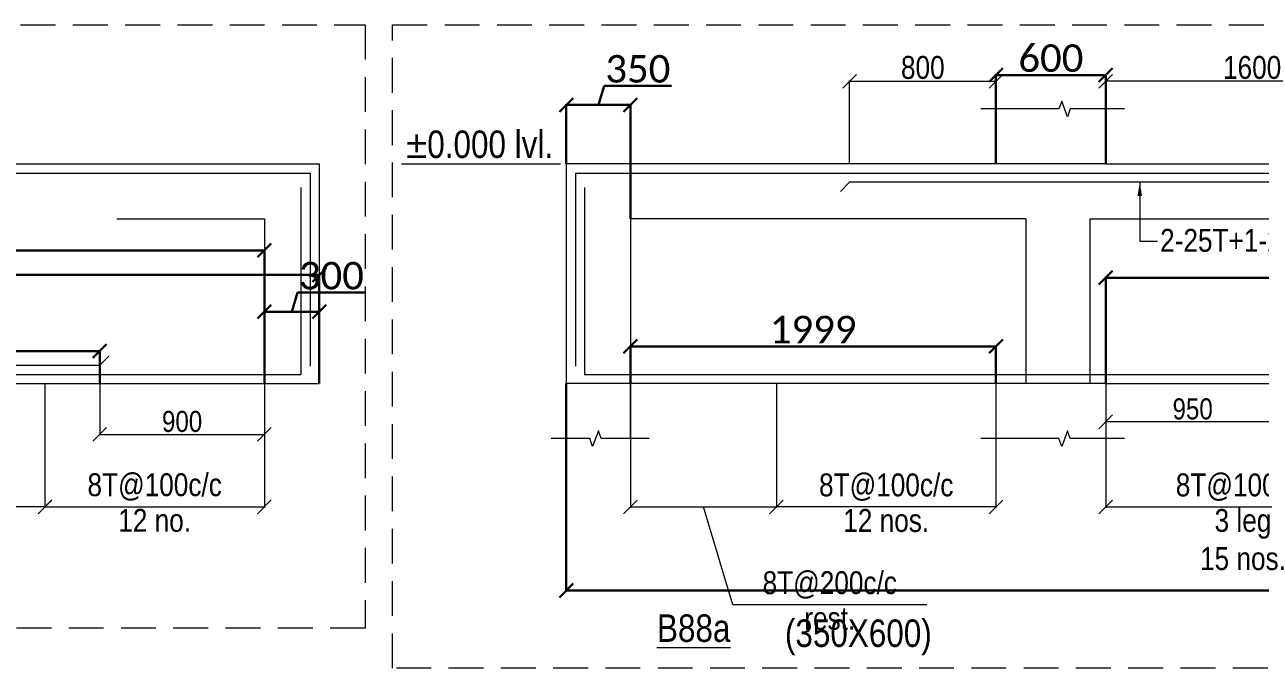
# Model space of a CAD drawing. Header units: millimetres. Extents: x 1112055 to 3390982, y -148532 to 766891.
# Drawn here: x 2982946 to 2996453, y -22333 to -15305 of the extents above; entities that cross this region are included whole.
import ezdxf
from ezdxf.enums import TextEntityAlignment as Align

# ---------------------------------------------------------------- set-up
doc = ezdxf.new("R2010")
doc.units = ezdxf.units.MM
doc.header["$PDMODE"] = 35
doc.header["$PDSIZE"] = -25
doc.linetypes.add('Hidden', pattern=[9.525, 6.35, -3.175])
for name, color, linetype, lineweight in [('B BEAM', 148, 'Continuous', 13), ('B BEAM IN LINE', 250, 'Continuous', 0), ('B STEEL', 34, 'Continuous', 15), ('B STEEL DIM', 216, 'Continuous', 13), ('B STEEL TEXT', 7, 'Continuous', 15), ('B STIRRUPS', 139, 'Continuous', 13), ('B-BEAM DOT', 251, 'Hidden', 9), ('B-BEAM NO', 215, 'Continuous', 18), ('B-COL', 1, 'Continuous', 35)]:
    doc.layers.add(name, color=color, linetype=linetype, lineweight=lineweight)
doc.layers.add('LEVEL-PLAN', color=12, linetype='Continuous')
doc.styles.add('Cali', font='calibri.ttf')
doc.styles.add('SWINC', font='swissc.ttf')
doc.dimstyles.new('BHOOMI', dxfattribs={"dimtxt": 230, "dimasz": 150, "dimexe": 10, "dimexo": 0, "dimgap": 25, "dimtad": 1, "dimdec": 0, "dimzin": 0, "dimdsep": 46, "dimtxsty": 'SWINC', "dimblk": 'OBLIQUE', "dimcen": 0.09, "dimclrd": 250, "dimclre": 250, "dimclrt": 256, "dimaunit": 1, "dimadec": 3, "dimazin": 0, "dimtfac": 1, "dimtdec": 0, "dimtofl": 0, "dimtmove": 1, "dimatfit": 3, "dimfxl": 100, "dimtolj": 1, "dimtzin": 0, "dimlwd": 9, "dimlwe": 5, "dimarcsym": 0})

# ---------------------------------------------------------------- blocks, each defined once
blk = doc.blocks.new('_Oblique')
at = {"color": 0, "linetype": 'ByBlock', "lineweight": -2}
blk.add_line((-0.5, -0.5), (0.5, 0.5), dxfattribs=at)
blk = doc.blocks.new('*D5912')
at = {"layer": 'B STIRRUPS', "color": 250, "lineweight": 0, "transparency": 16777216}
for p, q in [((2972066, -19225), (2972066, -20581)), ((2983167, -19225), (2983167, -20581)), ((2983167, -20571), (2972066, -20571))]:
    blk.add_line(p, q, dxfattribs=at)
at = {"layer": 'Defpoints', "color": 0, "lineweight": 40, "transparency": 16777216}
for p in [(2972066, -19225), (2983167, -19225), (2972066, -20571)]:
    blk.add_point(p, dxfattribs=at)
at = {"layer": 'B STIRRUPS', "color": 250, "lineweight": 0, "transparency": 16777216, "xscale": 150, "yscale": 150, "zscale": 150, "rotation": 180}
blk.add_blockref('_Oblique', (2972066, -20571), dxfattribs=at)
at = {"layer": 'B STIRRUPS', "color": 250, "lineweight": 0, "transparency": 16777216, "xscale": 150, "yscale": 150, "zscale": 150}
blk.add_blockref('_Oblique', (2983167, -20571), dxfattribs=at)
at = {"layer": 'B STIRRUPS', "transparency": 16777216, "char_height": 250, "attachment_point": 5, "style": 'SWINC'}
for s, insert in [('\\A1;10T@150c/c', (2977617, -20356)), ('rest.', (2977617, -20721))]:
    blk.add_mtext(s, dxfattribs=dict(at, insert=insert))
blk = doc.blocks.new('*D5913')
at = {"layer": 'B STEEL DIM', "lineweight": 5, "transparency": 16777216}
for p, q in [((2983767, -19024), (2983767, -19789)), ((2985567, -19224), (2985567, -19789))]:
    blk.add_line(p, q, dxfattribs=at)
at = {"layer": 'B STEEL DIM', "lineweight": 9, "transparency": 16777216}
blk.add_line((2983767, -19779), (2985567, -19779), dxfattribs=at)
at = {"layer": 'Defpoints', "color": 0, "lineweight": 40, "transparency": 16777216}
for p in [(2983767, -19024), (2985567, -19224), (2985567, -19779)]:
    blk.add_point(p, dxfattribs=at)
at = {"layer": 'B STEEL DIM', "lineweight": 9, "transparency": 16777216, "xscale": 150, "yscale": 150, "zscale": 150, "rotation": 180}
blk.add_blockref('_Oblique', (2983767, -19779), dxfattribs=at)
at = {"layer": 'B STEEL DIM', "lineweight": 9, "transparency": 16777216, "xscale": 150, "yscale": 150, "zscale": 150}
blk.add_blockref('_Oblique', (2985567, -19779), dxfattribs=at)
at = {"layer": 'B STEEL DIM', "transparency": 16777216, "insert": (2984667, -19639), "char_height": 230, "attachment_point": 5, "style": 'SWINC'}
blk.add_mtext('\\A1;900', dxfattribs=at)
blk = doc.blocks.new('*D5917')
at = {"layer": 'B STIRRUPS', "color": 250, "lineweight": 0, "transparency": 16777216}
for p, q in [((2983167, -19223), (2983167, -20580)), ((2985567, -19224), (2985567, -20580)), ((2983167, -20570), (2985567, -20570))]:
    blk.add_line(p, q, dxfattribs=at)
at = {"layer": 'Defpoints', "color": 0, "lineweight": 40, "transparency": 16777216}
for p in [(2983167, -19223), (2985567, -19224), (2985567, -20570)]:
    blk.add_point(p, dxfattribs=at)
at = {"layer": 'B STIRRUPS', "color": 250, "lineweight": 0, "transparency": 16777216, "xscale": 150, "yscale": 150, "zscale": 150, "rotation": 180}
blk.add_blockref('_Oblique', (2983167, -20570), dxfattribs=at)
at = {"layer": 'B STIRRUPS', "color": 250, "lineweight": 0, "transparency": 16777216, "xscale": 150, "yscale": 150, "zscale": 150}
blk.add_blockref('_Oblique', (2985567, -20570), dxfattribs=at)
at = {"layer": 'B STIRRUPS', "transparency": 16777216, "char_height": 250, "attachment_point": 5, "style": 'SWINC'}
for s, insert in [('\\A1;8T@100c/c', (2984367, -20354)), ('12 no.', (2984367, -20720))]:
    blk.add_mtext(s, dxfattribs=dict(at, insert=insert))
blk = doc.blocks.new('*D5919')
at = {"layer": 'B STEEL DIM', "lineweight": 5, "transparency": 16777216}
for p, q in [((2994764, -16825), (2994764, -15913)), ((2997964, -16825), (2997964, -15913))]:
    blk.add_line(p, q, dxfattribs=at)
at = {"layer": 'B STEEL DIM', "lineweight": 9, "transparency": 16777216}
blk.add_line((2997964, -15923), (2994764, -15923), dxfattribs=at)
at = {"layer": 'Defpoints', "color": 0, "lineweight": 40, "transparency": 16777216}
for p in [(2994764, -15923), (2994764, -16825), (2997964, -16825)]:
    blk.add_point(p, dxfattribs=at)
at = {"layer": 'B STEEL DIM', "lineweight": 9, "transparency": 16777216, "xscale": 150, "yscale": 150, "zscale": 150, "rotation": 180}
blk.add_blockref('_Oblique', (2994764, -15923), dxfattribs=at)
at = {"layer": 'B STEEL DIM', "lineweight": 9, "transparency": 16777216, "xscale": 150, "yscale": 150, "zscale": 150}
blk.add_blockref('_Oblique', (2997964, -15923), dxfattribs=at)
at = {"layer": 'B STEEL DIM', "transparency": 16777216, "insert": (2996364, -15773), "char_height": 250, "attachment_point": 5, "style": 'SWINC'}
blk.add_mtext('\\A1;1600', dxfattribs=at)
blk = doc.blocks.new('*D5920')
at = {"layer": 'B STEEL DIM', "lineweight": 5, "transparency": 16777216}
for p, q in [((2991964, -16825), (2991964, -15913)), ((2993564, -16825), (2993564, -15913))]:
    blk.add_line(p, q, dxfattribs=at)
at = {"layer": 'B STEEL DIM', "lineweight": 9, "transparency": 16777216}
blk.add_line((2991964, -15923), (2993564, -15923), dxfattribs=at)
at = {"layer": 'Defpoints', "color": 0, "lineweight": 40, "transparency": 16777216}
for p in [(2993564, -15923), (2991964, -16825), (2993564, -16825)]:
    blk.add_point(p, dxfattribs=at)
at = {"layer": 'B STEEL DIM', "lineweight": 9, "transparency": 16777216, "xscale": 150, "yscale": 150, "zscale": 150, "rotation": 180}
blk.add_blockref('_Oblique', (2991964, -15923), dxfattribs=at)
at = {"layer": 'B STEEL DIM', "lineweight": 9, "transparency": 16777216, "xscale": 150, "yscale": 150, "zscale": 150}
blk.add_blockref('_Oblique', (2993564, -15923), dxfattribs=at)
at = {"layer": 'B STEEL DIM', "transparency": 16777216, "insert": (2992764, -15773), "char_height": 250, "attachment_point": 5, "style": 'SWINC'}
blk.add_mtext('\\A1;800', dxfattribs=at)
blk = doc.blocks.new('*D5923')
at = {"layer": 'B STEEL DIM', "lineweight": 5, "transparency": 16777216}
for p, q in [((2996664, -19024), (2996664, -19652)), ((2994764, -19224), (2994764, -19652))]:
    blk.add_line(p, q, dxfattribs=at)
at = {"layer": 'B STEEL DIM', "lineweight": 9, "transparency": 16777216}
blk.add_line((2996664, -19642), (2994764, -19642), dxfattribs=at)
at = {"layer": 'Defpoints', "color": 0, "lineweight": 40, "transparency": 16777216}
for p in [(2996664, -19024), (2994764, -19224), (2994764, -19642)]:
    blk.add_point(p, dxfattribs=at)
at = {"layer": 'B STEEL DIM', "lineweight": 9, "transparency": 16777216, "xscale": 150, "yscale": 150, "zscale": 150, "rotation": 180}
blk.add_blockref('_Oblique', (2994764, -19642), dxfattribs=at)
at = {"layer": 'B STEEL DIM', "lineweight": 9, "transparency": 16777216, "xscale": 150, "yscale": 150, "zscale": 150}
blk.add_blockref('_Oblique', (2996664, -19642), dxfattribs=at)
at = {"layer": 'B STEEL DIM', "transparency": 16777216, "insert": (2995714, -19502), "char_height": 230, "attachment_point": 5, "style": 'SWINC'}
blk.add_mtext('\\A1;950', dxfattribs=at)
blk = doc.blocks.new('*D5925')
at = {"layer": 'B STIRRUPS', "color": 250, "lineweight": 0, "transparency": 16777216}
for p, q in [((2994764, -19225), (2994764, -20581)), ((2997764, -19225), (2997764, -20581)), ((2994764, -20571), (2997764, -20571))]:
    blk.add_line(p, q, dxfattribs=at)
at = {"layer": 'Defpoints', "color": 0, "lineweight": 40, "transparency": 16777216}
for p in [(2994764, -19225), (2997764, -19225), (2997764, -20571)]:
    blk.add_point(p, dxfattribs=at)
at = {"layer": 'B STIRRUPS', "color": 250, "lineweight": 0, "transparency": 16777216, "xscale": 150, "yscale": 150, "zscale": 150, "rotation": 180}
blk.add_blockref('_Oblique', (2994764, -20571), dxfattribs=at)
at = {"layer": 'B STIRRUPS', "color": 250, "lineweight": 0, "transparency": 16777216, "xscale": 150, "yscale": 150, "zscale": 150}
blk.add_blockref('_Oblique', (2997764, -20571), dxfattribs=at)
at = {"layer": 'B STIRRUPS', "transparency": 16777216, "char_height": 250, "attachment_point": 5, "style": 'SWINC'}
for s, insert in [('\\A1;8T@100c/c', (2996264, -20356)), ('3 leg\\P15 nos.', (2996264, -20929))]:
    blk.add_mtext(s, dxfattribs=dict(at, insert=insert))
blk = doc.blocks.new('*D5930')
at = {"layer": 'B STIRRUPS', "color": 250, "lineweight": 0, "transparency": 16777216}
for p, q in [((2989567, -19225), (2989567, -20581)), ((2991164, -19225), (2991164, -20581)), ((2989567, -20571), (2991164, -20571)), ((2990686, -21640), (2990365, -20571)), ((2992808, -21640), (2990686, -21640))]:
    blk.add_line(p, q, dxfattribs=at)
at = {"layer": 'Defpoints', "color": 0, "lineweight": 40, "transparency": 16777216}
for p in [(2989567, -19225), (2991164, -19225), (2991164, -20571)]:
    blk.add_point(p, dxfattribs=at)
at = {"layer": 'B STIRRUPS', "color": 250, "lineweight": 0, "transparency": 16777216, "xscale": 150, "yscale": 150, "zscale": 150, "rotation": 180}
blk.add_blockref('_Oblique', (2989567, -20571), dxfattribs=at)
at = {"layer": 'B STIRRUPS', "color": 250, "lineweight": 0, "transparency": 16777216, "xscale": 150, "yscale": 150, "zscale": 150}
blk.add_blockref('_Oblique', (2991164, -20571), dxfattribs=at)
at = {"layer": 'B STIRRUPS', "transparency": 16777216, "char_height": 250, "attachment_point": 5, "style": 'SWINC'}
for s, insert in [('\\A1;8T@200c/c', (2991747, -21424)), ('rest.', (2991747, -21790))]:
    blk.add_mtext(s, dxfattribs=dict(at, insert=insert))
blk = doc.blocks.new('*D5931')
at = {"layer": 'B STIRRUPS', "color": 250, "lineweight": 0, "transparency": 16777216}
for p, q in [((2991164, -19225), (2991164, -20581)), ((2993564, -19225), (2993564, -20581)), ((2993564, -20571), (2991164, -20571))]:
    blk.add_line(p, q, dxfattribs=at)
at = {"layer": 'Defpoints', "color": 0, "lineweight": 40, "transparency": 16777216}
for p in [(2991164, -19225), (2993564, -19225), (2991164, -20571)]:
    blk.add_point(p, dxfattribs=at)
at = {"layer": 'B STIRRUPS', "color": 250, "lineweight": 0, "transparency": 16777216, "xscale": 150, "yscale": 150, "zscale": 150, "rotation": 180}
blk.add_blockref('_Oblique', (2991164, -20571), dxfattribs=at)
at = {"layer": 'B STIRRUPS', "color": 250, "lineweight": 0, "transparency": 16777216, "xscale": 150, "yscale": 150, "zscale": 150}
blk.add_blockref('_Oblique', (2993564, -20571), dxfattribs=at)
at = {"layer": 'B STIRRUPS', "transparency": 16777216, "char_height": 250, "attachment_point": 5, "style": 'SWINC'}
for s, insert in [('\\A1;8T@100c/c', (2992364, -20356)), ('12 nos.', (2992364, -20721))]:
    blk.add_mtext(s, dxfattribs=dict(at, insert=insert))
blk = doc.blocks.new('*D6792')
at = {"layer": 'Defpoints', "color": 3, "linetype": 'Hidden', "lineweight": 30, "ltscale": 1000, "transparency": 16777216}
for p, q in [((2988867, -19225), (2988867, -21494)), ((3015465, -19225), (3015465, -21494))]:
    blk.add_line(p, q, dxfattribs=at)
at = {"layer": 'Defpoints', "color": 3, "lineweight": 30, "ltscale": 1000, "transparency": 16777216}
blk.add_line((2988867, -21484), (3015465, -21484), dxfattribs=at)
at = {"layer": 'Defpoints', "color": 0, "lineweight": 40, "transparency": 16777216}
for p in [(2988867, -19225), (3015465, -19225), (3015465, -21484)]:
    blk.add_point(p, dxfattribs=at)
at = {"layer": 'Defpoints', "color": 3, "lineweight": 30, "transparency": 16777216, "xscale": 150, "yscale": 150, "zscale": 150, "rotation": 180}
blk.add_blockref('_Oblique', (2988867, -21484), dxfattribs=at)
at = {"layer": 'Defpoints', "color": 3, "lineweight": 30, "transparency": 16777216, "xscale": 150, "yscale": 150, "zscale": 150}
blk.add_blockref('_Oblique', (3015465, -21484), dxfattribs=at)
at = {"layer": 'Defpoints', "color": 3, "lineweight": 50, "transparency": 16777216, "insert": (3002166, -21301), "char_height": 300, "attachment_point": 5, "style": 'Cali'}
blk.add_mtext('\\A1;13299', dxfattribs=at)
blk = doc.blocks.new('*D6793')
at = {"layer": 'Defpoints', "color": 3, "linetype": 'Hidden', "lineweight": 30, "ltscale": 1000, "transparency": 16777216}
for p, q in [((2989567, -19225), (2989567, -18808)), ((2993564, -19225), (2993564, -18808))]:
    blk.add_line(p, q, dxfattribs=at)
at = {"layer": 'Defpoints', "color": 3, "lineweight": 30, "ltscale": 1000, "transparency": 16777216}
blk.add_line((2989567, -18818), (2993564, -18818), dxfattribs=at)
at = {"layer": 'Defpoints', "color": 0, "lineweight": 40, "transparency": 16777216}
for p in [(2993564, -18818), (2989567, -19225), (2993564, -19225)]:
    blk.add_point(p, dxfattribs=at)
at = {"layer": 'Defpoints', "color": 3, "lineweight": 30, "transparency": 16777216, "xscale": 150, "yscale": 150, "zscale": 150, "rotation": 180}
blk.add_blockref('_Oblique', (2989567, -18818), dxfattribs=at)
at = {"layer": 'Defpoints', "color": 3, "lineweight": 30, "transparency": 16777216, "xscale": 150, "yscale": 150, "zscale": 150}
blk.add_blockref('_Oblique', (2993564, -18818), dxfattribs=at)
at = {"layer": 'Defpoints', "color": 3, "lineweight": 50, "transparency": 16777216, "insert": (2991565, -18634), "char_height": 300, "attachment_point": 5, "style": 'Cali'}
blk.add_mtext('\\A1;1999', dxfattribs=at)
blk = doc.blocks.new('*D6794')
at = {"layer": 'Defpoints', "color": 3, "linetype": 'Hidden', "lineweight": 30, "ltscale": 1000, "transparency": 16777216}
for p, q in [((2994764, -19225), (2994764, -18058)), ((3009564, -19225), (3009564, -18058))]:
    blk.add_line(p, q, dxfattribs=at)
at = {"layer": 'Defpoints', "color": 3, "lineweight": 30, "ltscale": 1000, "transparency": 16777216}
blk.add_line((2994764, -18068), (3009564, -18068), dxfattribs=at)
at = {"layer": 'Defpoints', "color": 0, "lineweight": 40, "transparency": 16777216}
for p in [(3009564, -18068), (2994764, -19225), (3009564, -19225)]:
    blk.add_point(p, dxfattribs=at)
at = {"layer": 'Defpoints', "color": 3, "lineweight": 30, "transparency": 16777216, "xscale": 150, "yscale": 150, "zscale": 150, "rotation": 180}
blk.add_blockref('_Oblique', (2994764, -18068), dxfattribs=at)
at = {"layer": 'Defpoints', "color": 3, "lineweight": 30, "transparency": 16777216, "xscale": 150, "yscale": 150, "zscale": 150}
blk.add_blockref('_Oblique', (3009564, -18068), dxfattribs=at)
at = {"layer": 'Defpoints', "color": 3, "lineweight": 50, "transparency": 16777216, "insert": (3002164, -17885), "char_height": 300, "attachment_point": 5, "style": 'Cali'}
blk.add_mtext('\\A1;7400', dxfattribs=at)
blk = doc.blocks.new('*D6797')
at = {"layer": 'Defpoints', "color": 3, "lineweight": 30, "ltscale": 1000, "transparency": 16777216}
for p, q in [((2989280, -15972), (2989217, -16181)), ((2990018, -15972), (2989280, -15972)), ((2989567, -16181), (2988867, -16181))]:
    blk.add_line(p, q, dxfattribs=at)
at = {"layer": 'Defpoints', "color": 3, "linetype": 'Hidden', "lineweight": 30, "ltscale": 1000, "transparency": 16777216}
for p, q in [((2988867, -16825), (2988867, -16171)), ((2989567, -17425), (2989567, -16171))]:
    blk.add_line(p, q, dxfattribs=at)
at = {"layer": 'Defpoints', "color": 0, "lineweight": 40, "transparency": 16777216}
for p in [(2988867, -16181), (2988867, -16825), (2989567, -17425)]:
    blk.add_point(p, dxfattribs=at)
at = {"layer": 'Defpoints', "color": 3, "lineweight": 30, "transparency": 16777216, "xscale": 150, "yscale": 150, "zscale": 150, "rotation": 180}
blk.add_blockref('_Oblique', (2988867, -16181), dxfattribs=at)
at = {"layer": 'Defpoints', "color": 3, "lineweight": 30, "transparency": 16777216, "xscale": 150, "yscale": 150, "zscale": 150}
blk.add_blockref('_Oblique', (2989567, -16181), dxfattribs=at)
at = {"layer": 'Defpoints', "color": 3, "lineweight": 50, "transparency": 16777216, "insert": (2989649, -15788), "char_height": 300, "attachment_point": 5, "style": 'Cali'}
blk.add_mtext('\\A1;350', dxfattribs=at)
blk = doc.blocks.new('*D6798')
at = {"layer": 'Defpoints', "color": 3, "linetype": 'Hidden', "lineweight": 30, "ltscale": 1000, "transparency": 16777216}
for p, q in [((2993564, -16825), (2993564, -15845)), ((2994764, -16825), (2994764, -15845))]:
    blk.add_line(p, q, dxfattribs=at)
at = {"layer": 'Defpoints', "color": 3, "lineweight": 30, "ltscale": 1000, "transparency": 16777216}
blk.add_line((2993564, -15855), (2994764, -15855), dxfattribs=at)
at = {"layer": 'Defpoints', "color": 0, "lineweight": 40, "transparency": 16777216}
for p in [(2994764, -15855), (2993564, -16825), (2994764, -16825)]:
    blk.add_point(p, dxfattribs=at)
at = {"layer": 'Defpoints', "color": 3, "lineweight": 30, "transparency": 16777216, "xscale": 150, "yscale": 150, "zscale": 150, "rotation": 180}
blk.add_blockref('_Oblique', (2993564, -15855), dxfattribs=at)
at = {"layer": 'Defpoints', "color": 3, "lineweight": 30, "transparency": 16777216, "xscale": 150, "yscale": 150, "zscale": 150}
blk.add_blockref('_Oblique', (2994764, -15855), dxfattribs=at)
at = {"layer": 'Defpoints', "color": 3, "lineweight": 50, "transparency": 16777216, "insert": (2994164, -15671), "char_height": 300, "attachment_point": 5, "style": 'Cali'}
blk.add_mtext('\\A1;600', dxfattribs=at)
blk = doc.blocks.new('*D6801')
at = {"layer": 'Defpoints', "color": 3, "linetype": 'Hidden', "lineweight": 30, "ltscale": 1000, "transparency": 16777216}
for p, q in [((2963869, -19225), (2963869, -18027)), ((2986166, -19225), (2986166, -18027))]:
    blk.add_line(p, q, dxfattribs=at)
at = {"layer": 'Defpoints', "color": 3, "lineweight": 30, "ltscale": 1000, "transparency": 16777216}
blk.add_line((2963869, -18037), (2986166, -18037), dxfattribs=at)
at = {"layer": 'Defpoints', "color": 0, "lineweight": 40, "transparency": 16777216}
for p in [(2986166, -18037), (2963869, -19225), (2986166, -19225)]:
    blk.add_point(p, dxfattribs=at)
at = {"layer": 'Defpoints', "color": 3, "lineweight": 30, "transparency": 16777216, "xscale": 150, "yscale": 150, "zscale": 150, "rotation": 180}
blk.add_blockref('_Oblique', (2963869, -18037), dxfattribs=at)
at = {"layer": 'Defpoints', "color": 3, "lineweight": 30, "transparency": 16777216, "xscale": 150, "yscale": 150, "zscale": 150}
blk.add_blockref('_Oblique', (2986166, -18037), dxfattribs=at)
at = {"layer": 'Defpoints', "color": 3, "lineweight": 50, "transparency": 16777216, "insert": (2975018, -17853), "char_height": 300, "attachment_point": 5, "style": 'Cali'}
blk.add_mtext('\\A1;11149', dxfattribs=at)
blk = doc.blocks.new('*D6805')
at = {"layer": 'Defpoints', "color": 3, "linetype": 'Hidden', "lineweight": 30, "ltscale": 1000, "transparency": 16777216}
for p, q in [((2969666, -19225), (2969666, -17759)), ((2985567, -19225), (2985567, -17759))]:
    blk.add_line(p, q, dxfattribs=at)
at = {"layer": 'Defpoints', "color": 3, "lineweight": 30, "ltscale": 1000, "transparency": 16777216}
blk.add_line((2969666, -17769), (2985567, -17769), dxfattribs=at)
at = {"layer": 'Defpoints', "color": 0, "lineweight": 40, "transparency": 16777216}
for p in [(2985567, -17769), (2969666, -19225), (2985567, -19225)]:
    blk.add_point(p, dxfattribs=at)
at = {"layer": 'Defpoints', "color": 3, "lineweight": 30, "transparency": 16777216, "xscale": 150, "yscale": 150, "zscale": 150, "rotation": 180}
blk.add_blockref('_Oblique', (2969666, -17769), dxfattribs=at)
at = {"layer": 'Defpoints', "color": 3, "lineweight": 30, "transparency": 16777216, "xscale": 150, "yscale": 150, "zscale": 150}
blk.add_blockref('_Oblique', (2985567, -17769), dxfattribs=at)
at = {"layer": 'Defpoints', "color": 3, "lineweight": 50, "transparency": 16777216, "insert": (2977617, -17586), "char_height": 300, "attachment_point": 5, "style": 'Cali'}
blk.add_mtext('\\A1;7950', dxfattribs=at)
blk = doc.blocks.new('*D6806')
at = {"layer": 'Defpoints', "color": 3, "linetype": 'Hidden', "lineweight": 30, "ltscale": 1000, "transparency": 16777216}
for p, q in [((2970866, -19225), (2970866, -18859)), ((2983767, -19225), (2983767, -18859))]:
    blk.add_line(p, q, dxfattribs=at)
at = {"layer": 'Defpoints', "color": 3, "lineweight": 30, "ltscale": 1000, "transparency": 16777216}
blk.add_line((2970866, -18869), (2983767, -18869), dxfattribs=at)
at = {"layer": 'Defpoints', "color": 0, "lineweight": 40, "transparency": 16777216}
for p in [(2983767, -18869), (2970866, -19225), (2983767, -19225)]:
    blk.add_point(p, dxfattribs=at)
at = {"layer": 'Defpoints', "color": 3, "lineweight": 30, "transparency": 16777216, "xscale": 150, "yscale": 150, "zscale": 150, "rotation": 180}
blk.add_blockref('_Oblique', (2970866, -18869), dxfattribs=at)
at = {"layer": 'Defpoints', "color": 3, "lineweight": 30, "transparency": 16777216, "xscale": 150, "yscale": 150, "zscale": 150}
blk.add_blockref('_Oblique', (2983767, -18869), dxfattribs=at)
at = {"layer": 'Defpoints', "color": 3, "lineweight": 50, "transparency": 16777216, "insert": (2977317, -18686), "char_height": 300, "attachment_point": 5, "style": 'Cali'}
blk.add_mtext('\\A1;6450', dxfattribs=at)
blk = doc.blocks.new('*D6807')
at = {"layer": 'Defpoints', "color": 3, "lineweight": 30, "ltscale": 1000, "transparency": 16777216}
for p, q in [((2985929, -18230), (2985867, -18439)), ((2986668, -18230), (2985929, -18230)), ((2985567, -18439), (2986166, -18439))]:
    blk.add_line(p, q, dxfattribs=at)
at = {"layer": 'Defpoints', "color": 3, "linetype": 'Hidden', "lineweight": 30, "ltscale": 1000, "transparency": 16777216}
for p, q in [((2985567, -19225), (2985567, -18429)), ((2986166, -19225), (2986166, -18429))]:
    blk.add_line(p, q, dxfattribs=at)
at = {"layer": 'Defpoints', "color": 0, "lineweight": 40, "transparency": 16777216}
for p in [(2986166, -18439), (2985567, -19225), (2986166, -19225)]:
    blk.add_point(p, dxfattribs=at)
at = {"layer": 'Defpoints', "color": 3, "lineweight": 30, "transparency": 16777216, "xscale": 150, "yscale": 150, "zscale": 150, "rotation": 180}
blk.add_blockref('_Oblique', (2985567, -18439), dxfattribs=at)
at = {"layer": 'Defpoints', "color": 3, "lineweight": 30, "transparency": 16777216, "xscale": 150, "yscale": 150, "zscale": 150}
blk.add_blockref('_Oblique', (2986166, -18439), dxfattribs=at)
at = {"layer": 'Defpoints', "color": 3, "lineweight": 50, "transparency": 16777216, "insert": (2986299, -18047), "char_height": 300, "attachment_point": 5, "style": 'Cali'}
blk.add_mtext('\\A1;300', dxfattribs=at)

msp = doc.modelspace()

# ---------------------------------------------------------------- linework, layer by layer
at = {"layer": 'B BEAM', "ltscale": 25}
for p, q in [((2963869.4, -16824.6, 0), (2986166.5, -16824.6, 0)), ((2986166.5, -16824.6, 0), (2986166.5, -19224.6, 0)), ((2993564, -16824.6, 0), (2988866.9, -16824.6, 0)), ((2988866.9, -16824.6, 0), (2988866.9, -19224.6, 0)), ((2994764, -16824.6, 0), (3009564, -16824.6, 0)), ((2963869.4, -19224.6, 0), (2986166.5, -19224.6, 0)), ((2993564, -19224.6, 0), (2988866.9, -19224.6, 0)), ((2994764, -19224.6, 0), (3009564, -19224.6, 0))]:
    msp.add_line(p, q, dxfattribs=at)
at = {"layer": 'B BEAM'}
msp.add_line((2987064.6, -16824.6, 0), (2988802.6, -16824.6, 0), dxfattribs=at)
at = {"layer": 'B BEAM IN LINE', "color": 250, "linetype": 'Hidden', "lineweight": 0, "ltscale": 60, "elevation": 0}
for points in [[(2961185, -15304.8), (2986666.5, -15304.8), (2986666.5, -21895.8), (2961185, -21895.8)], [(2986966.5, -15304.8), (3015965, -15304.8), (3015965, -22333.4), (2986966.5, -22333.4)]]:
    msp.add_lwpolyline(points, close=True, dxfattribs=at)
at = {"layer": 'B STEEL', "color": 34, "lineweight": 9, "ltscale": 25}
for p, q in [((2963969.4, -16924.6, 0), (2986066.5, -16924.6, 0)), ((2986066.5, -16924.6, 0), (2986066.5, -19034, 0)), ((2988966.9, -16924.6, 0), (3015365, -16924.6, 0)), ((2988966.9, -16924.6, 0), (2988966.9, -19034, 0)), ((2985966.5, -17083.1, 0), (2985966.5, -19124.6, 0)), ((2989066.9, -17083.1, 0), (2989066.9, -19124.6, 0)), ((2991964, -17024.6, 0), (2991864, -17124.6, 0)), ((2997964, -17024.6, 0), (2991964, -17024.6, 0)), ((2970866.5, -19024.2, 0), (2983766.9, -19024.2, 0)), ((2983866.9, -18924.2, 0), (2983766.8, -19024.2, 0)), ((2964069.4, -19124.6, 0), (2985966.5, -19124.6, 0)), ((2989066.9, -19124.6, 0), (3015265, -19124.6, 0))]:
    msp.add_line(p, q, dxfattribs=at)
at = {"layer": 'B-BEAM DOT', "linetype": 'Hidden', "ltscale": 750}
for p, q in [((2994764, -16824.6, 0), (2993564, -16824.6, 0)), ((2969666.5, -17424.6, 0), (2985566.8, -17424.6, 0)), ((2985566.8, -17424.6, 0), (2985566.8, -19224.6, 0)), ((2993889, -17424.6, 0), (2989566.9, -17424.6, 0)), ((2989566.9, -17424.6, 0), (2989566.9, -19224.6, 0)), ((2993889, -17424.6, 0), (2993889, -19224.6, 0)), ((2994589, -17424.6, 0), (3001866.9, -17424.6, 0)), ((2994589, -17424.6, 0), (2994589, -19224.6, 0)), ((2989566.8, -19224.6), (2988866.9, -19224.6, 0)), ((2994764, -19224.6, 0), (2993564, -19224.6, 0))]:
    msp.add_line(p, q, dxfattribs=at)
at = {"layer": 'B-COL', "lineweight": 15, "ltscale": 25}
for p, q in [((2993564, -16224.6, 0), (2993564, -16824.6, 0)), ((2994764, -16824.6, 0), (2994764, -16224.6, 0)), ((2988866.9, -19224.6, 0), (2988866.9, -19824.6, 0)), ((2989566.8, -19224.6), (2989566.8, -19824.6)), ((2993564, -19224.6, 0), (2993564, -19824.6, 0)), ((2994764, -19224.6, 0), (2994764, -19824.6, 0))]:
    msp.add_line(p, q, dxfattribs=at)
at = {"layer": 'B-COL', "lineweight": 15, "ltscale": 25, "elevation": 0}
for points in [[(2994968.7, -16224.6), (2994376.5, -16224.6), (2994345.2, -16310.4), (2994282.7, -16138.7), (2994251.5, -16224.6), (2993399.6, -16224.6)], [(2989771.5, -19824.6), (2989248.6, -19824.6), (2989217.4, -19738.7), (2989154.9, -19910.4), (2989123.6, -19824.6), (2988702.6, -19824.6)], [(2994968.7, -19824.6), (2994376.5, -19824.6), (2994345.2, -19738.7), (2994282.7, -19910.4), (2994251.5, -19824.6), (2993399.6, -19824.6)]]:
    msp.add_lwpolyline(points, dxfattribs=at)

# ---------------------------------------------------------------- texts
at = {"layer": 'B STEEL TEXT', "style": 'SWINC'}
msp.add_text('2-25T+1-20T EXT.', height=250, dxfattribs=at).set_placement((2995358.1, -17784.9, 0))
at = {"layer": 'B-BEAM NO', "ltscale": 25, "style": 'SWINC'}
for s, p in [('%%UB88a', (2990259.5, -22045.2, 0)), ('(350X600)', (2992059.4, -22100.3, 0))]:
    msp.add_text(s, height=300, dxfattribs=at).set_placement(p, align=Align.CENTER)
at = {"layer": 'LEVEL-PLAN', "linetype": 'ByBlock', "ltscale": 800, "style": 'SWINC'}
msp.add_text('%%P0.000 lvl.', height=300, dxfattribs=at).set_placement((2987919.9, -16760.4, 0), align=Align.CENTER)

# ---------------------------------------------------------------- dimensions: what is measured, and where the dimension line sits
at = {"layer": 'B STEEL DIM'}
for base, p1, p2, override, picture, middle in [((2993564, -15922.8, 0), (2991964, -16824.6, 0), (2993564, -16824.6, 0), {"dimscale": 1, "dimtxt": 250, "dimlfac": 0.5, "dimtxsty": 'SWINC', "dimblk1": 'Oblique', "dimblk2": 'Oblique', "dimsah": 1, "dimclrd": 256, "dimclre": 256, "dimclrt": 256}, '*D5920', (2992764, -15772.8, 0)), ((2985566.9, -19778.9, 0), (2983766.9, -19024.2, 0), (2985566.9, -19224.2, 0), {"dimlfac": 0.5, "dimblk1": 'Oblique', "dimblk2": 'Oblique', "dimsah": 1, "dimclrd": 256, "dimclre": 256}, '*D5913', (2984666.9, -19638.9, 0))]:
    dim = msp.add_linear_dim(base=base, p1=p1, p2=p2, angle=180, dimstyle='BHOOMI', override=override, dxfattribs=at)
    dim.commit()
    dim.dimension.update_dxf_attribs({"geometry": picture, "text_midpoint": middle})
for base, p1, p2, override, picture, middle in [((2994764, -15922.8, 0), (2997964, -16824.6, 0), (2994764, -16824.6, 0), {"dimscale": 1, "dimtxt": 250, "dimlfac": 0.5, "dimtxsty": 'SWINC', "dimblk1": 'Oblique', "dimblk2": 'Oblique', "dimsah": 1, "dimclrd": 256, "dimclre": 256, "dimclrt": 256}, '*D5919', (2996364, -15772.8, 0)), ((2994764, -19641.6, 0), (2996664, -19024.2, 0), (2994764, -19224.2, 0), {"dimlfac": 0.5, "dimblk1": 'Oblique', "dimblk2": 'Oblique', "dimsah": 1, "dimclrd": 256, "dimclre": 256}, '*D5923', (2995714, -19501.6, 0))]:
    dim = msp.add_linear_dim(base=base, p1=p1, p2=p2, dimstyle='BHOOMI', override=override, dxfattribs=at)
    dim.commit()
    dim.dimension.update_dxf_attribs({"geometry": picture, "text_midpoint": middle})
at = {"layer": 'B STIRRUPS'}
for base, p1, p2, text, picture, middle in [((2972066.5, -20571), (2983166.9, -19224.6, 0), (2972066.5, -19224.6), '10T@150c/c\\Xrest. ', '*D5912', (2977616.7, -20571)), ((2991164, -20571), (2993564, -19224.6, 0), (2991164, -19224.6, 0), '8T@100c/c\\X12 nos. ', '*D5931', (2992364, -20571))]:
    dim = msp.add_linear_dim(base=base, p1=p1, p2=p2, text=text, dimstyle='BHOOMI', override={"dimscale": 1, "dimtxt": 250, "dimgap": 25, "dimlfac": 0.5, "dimtxsty": 'SWINC', "dimblk1": 'Oblique', "dimblk2": 'Oblique', "dimsah": 1, "dimlwd": 0, "dimlwe": 0}, dxfattribs=at)
    dim.commit()
    dim.dimension.update_dxf_attribs({"geometry": picture, "text_midpoint": middle})
for base, p1, p2, text, picture, middle in [((2985566.9, -20569.8, 0), (2983166.9, -19223.4, 0), (2985566.9, -19224.2, 0), '8T@100c/c\\X12 no.', '*D5917', (2984366.9, -20569.8, 0)), ((2991164, -20571), (2989566.8, -19224.6, 0), (2991164, -19224.6, 0), '8T@200c/c\\Xrest. ', '*D5930', (2990711.1, -21639.9)), ((2997764, -20571), (2994764, -19224.6, 0), (2997764, -19224.6, 0), '8T@100c/c\\X3 leg\\P15 nos. ', '*D5925', (2996264, -20571))]:
    dim = msp.add_linear_dim(base=base, p1=p1, p2=p2, angle=180, text=text, dimstyle='BHOOMI', override={"dimscale": 1, "dimtxt": 250, "dimgap": 25, "dimlfac": 0.5, "dimtxsty": 'SWINC', "dimblk1": 'Oblique', "dimblk2": 'Oblique', "dimsah": 1, "dimlwd": 0, "dimlwe": 0}, dxfattribs=at)
    dim.commit()
    dim.dimension.update_dxf_attribs({"geometry": picture, "text_midpoint": middle})
at = {"layer": 'Defpoints', "color": 3, "lineweight": 50, "ltscale": 1000}
for base, p1, p2, picture, middle in [((2994764, -15854.7), (2993564, -16824.6, 0), (2994764, -16824.6, 0), '*D6798', (2994164, -15671)), ((2988866.9, -16180.8), (2989566.9, -17424.6, 0), (2988866.9, -16824.6, 0), '*D6797', (2989309.5, -15788.4)), ((2985566.8, -17769.5), (2969666.5, -19224.6, 0), (2985566.8, -19224.6, 0), '*D6805', (2977616.7, -17585.8)), ((2986166.5, -18037), (2963869.4, -19224.6, 0), (2986166.5, -19224.6, 0), '*D6801', (2975017.9, -17853.4)), ((3009564, -18068.4), (2994764, -19224.6, 0), (3009564, -19224.6, 0), '*D6794', (3002164, -17884.7)), ((2986166.5, -18439.1), (2985566.9, -19224.6, 0), (2986166.5, -19224.6, 0), '*D6807', (2985959.3, -18046.7)), ((2983766.9, -18869.3), (2970866.5, -19224.6, 0), (2983766.9, -19224.6, 0), '*D6806', (2977316.7, -18685.6)), ((2993564, -18817.8), (2989566.9, -19224.6, 0), (2993564, -19224.6, 0), '*D6793', (2991565.5, -18634.1)), ((3015465, -21484.3), (2988866.9, -19224.6, 0), (3015465, -19224.6, 0), '*D6792', (3002166, -21300.6))]:
    dim = msp.add_linear_dim(base=base, p1=p1, p2=p2, dimstyle='BHOOMI', override={"dimtxt": 300, "dimgap": 30, "dimlfac": 0.5, "dimtxsty": 'Cali', "dimblk1": 'Oblique', "dimblk2": 'Oblique', "dimsah": 1, "dimclrd": 3, "dimclre": 3, "dimclrt": 3, "dimlwd": 30, "dimlwe": 30}, dxfattribs=at)
    dim.commit()
    dim.dimension.update_dxf_attribs({"geometry": picture, "text_midpoint": middle})

# ---------------------------------------------------------------- leaders
at = {"layer": 'B STEEL TEXT'}
msp.add_leader([(2995135.6, -17024.6, 0), (2995135.6, -17668.6, 0), (2995327.8, -17668.6, 0)], dimstyle='BHOOMI', override={"dimtad": 0, "dimclrd": 256, "dimlwd": 0}, dxfattribs=at)

doc.saveas('drawing.dxf')
